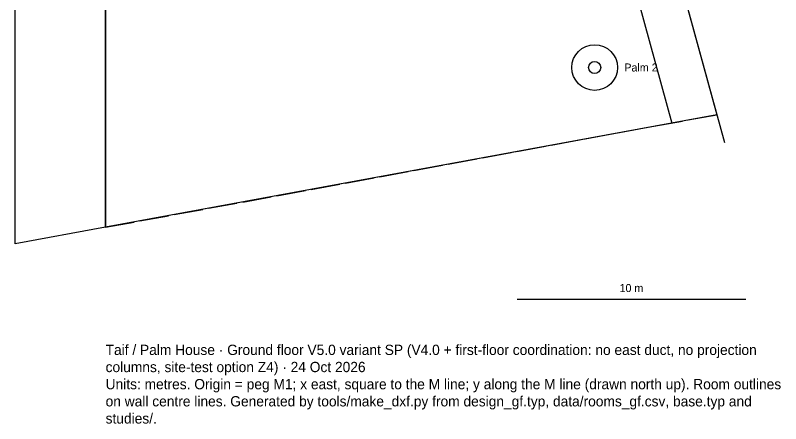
# Model space of a CAD drawing. Header units: metres. Extents: x -6.5 to 29.5, y -47.5 to 1.9.
# Drawn here: x -3.95 to 29.53, y -47.46 to -29.58 of the extents above; entities that cross this region are included whole.
import ezdxf

# ---------------------------------------------------------------- set-up
doc = ezdxf.new("R2010")
doc.units = ezdxf.units.M
doc.linetypes.add('DASHED', pattern=[1.524, 1.27, -0.254])
for name, color, linetype in [('ANNOTATION', 7, 'CONTINUOUS'), ('SITE-DRIVEWAY', 5, 'CONTINUOUS'), ('SITE-ENVELOPE', 3, 'CONTINUOUS'), ('SITE-LAND', 8, 'CONTINUOUS'), ('SITE-LANE', 7, 'CONTINUOUS'), ('SITE-PALMS', 94, 'CONTINUOUS'), ('SITE-SOUTH', 3, 'DASHED')]:
    doc.layers.add(name, color=color, linetype=linetype)

msp = doc.modelspace()

# ---------------------------------------------------------------- linework, layer by layer
at = {"layer": 'ANNOTATION'}
msp.add_line((18, -42), (28, -42), dxfattribs=at)
at = {"layer": 'SITE-DRIVEWAY'}
msp.add_lwpolyline([(-3.95, -0.73), (0, 0), (0, -38.86), (-3.95, -39.59)], close=True, dxfattribs=at)
at = {"layer": 'SITE-ENVELOPE'}
msp.add_lwpolyline([(0, -38.86), (0, -3.05), (9.18, -1.36), (9.67, -1.22), (10.48, -1.65), (13.55, -7.3), (14.06, -8.86), (15.35, -9.4), (18.4, -14.8), (21.13, -21.04), (24.77, -34.3)], close=True, dxfattribs=at)
at = {"layer": 'SITE-LAND'}
msp.add_lwpolyline([(0, 0), (8.64, 1.59), (11.96, -0.17), (15.39, -6.51), (15.68, -7.37), (16.75, -7.83), (20.19, -13.91), (23.02, -20.37), (26.74, -33.94), (0, -38.86)], close=True, dxfattribs=at)
at = {"layer": 'SITE-LANE'}
msp.add_lwpolyline([(8.64, 1.59), (11.96, -0.17), (15.39, -6.51), (15.68, -7.37), (16.75, -7.83), (20.19, -13.91), (23.02, -20.37), (27.07, -35.15)], dxfattribs=at)
at = {"layer": 'SITE-PALMS'}
for radius in [1, 0.265]:
    msp.add_circle((21.39, -31.87), radius, dxfattribs=at)
at = {"layer": 'SITE-SOUTH'}
msp.add_lwpolyline([(0, -38.86), (26.75, -33.93)], dxfattribs=at)

# ---------------------------------------------------------------- texts
at = {"layer": 'ANNOTATION', "insert": (23, -41.7), "char_height": 0.35, "attachment_point": 8}
msp.add_mtext('10 m', dxfattribs=at)
at = {"layer": 'ANNOTATION', "insert": (0, -44), "char_height": 0.45, "width": 30, "attachment_point": 1}
msp.add_mtext('Taif / Palm House · Ground floor V5.0 variant SP (V4.0 + first-floor coordination: no east duct, no projection columns, site-test option Z4) · 24 Oct 2026\\PUnits: metres. Origin = peg M1; x east, square to the M line; y along the M line (drawn north up). Room outlines on wall centre lines. Generated by tools/make_dxf.py from design_gf.typ, data/rooms_gf.csv, base.typ and studies/.', dxfattribs=at)
at = {"layer": 'SITE-PALMS', "insert": (22.69, -31.87), "char_height": 0.35, "attachment_point": 4}
msp.add_mtext('Palm 2', dxfattribs=at)

doc.saveas('drawing.dxf')
